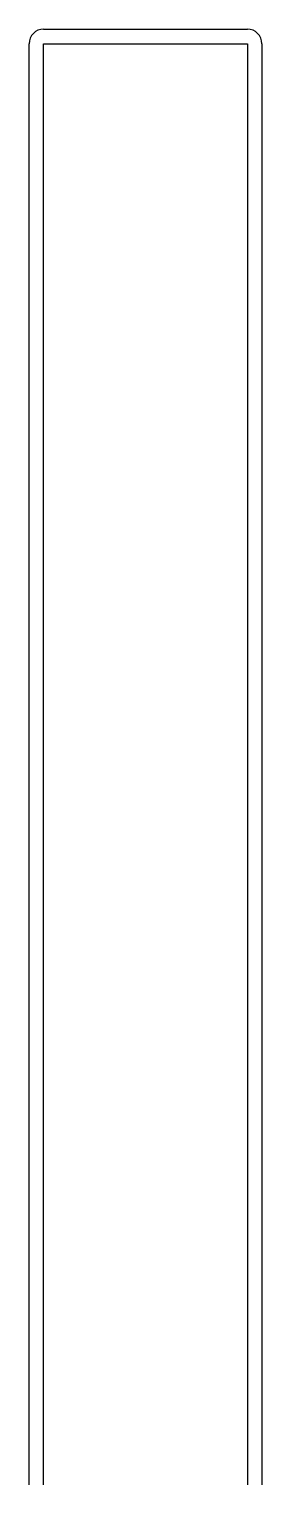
# Model space of a CAD drawing. Header units: millimetres. Extents: x 0 to 16, y 0 to 100.
import ezdxf

# ---------------------------------------------------------------- set-up
doc = ezdxf.new("R2010")
doc.units = ezdxf.units.MM
doc.layers.get('0').update_dxf_attribs({"linetype": 'CONTINUOUS'})

msp = doc.modelspace()

# ---------------------------------------------------------------- linework, layer by layer
for p, q in [((1, 100), (15, 100)), ((0, 0), (0, 99)), ((1, 0), (1, 99)), ((1, 99), (15, 99)), ((15, 99), (15, 0)), ((16, 99), (16, 0))]:
    msp.add_line(p, q)
for centre, start, end in [((15, 99), 0, 90), ((1, 99), 90, 180)]:
    msp.add_arc(centre, 1, start, end)

doc.saveas('drawing.dxf')
